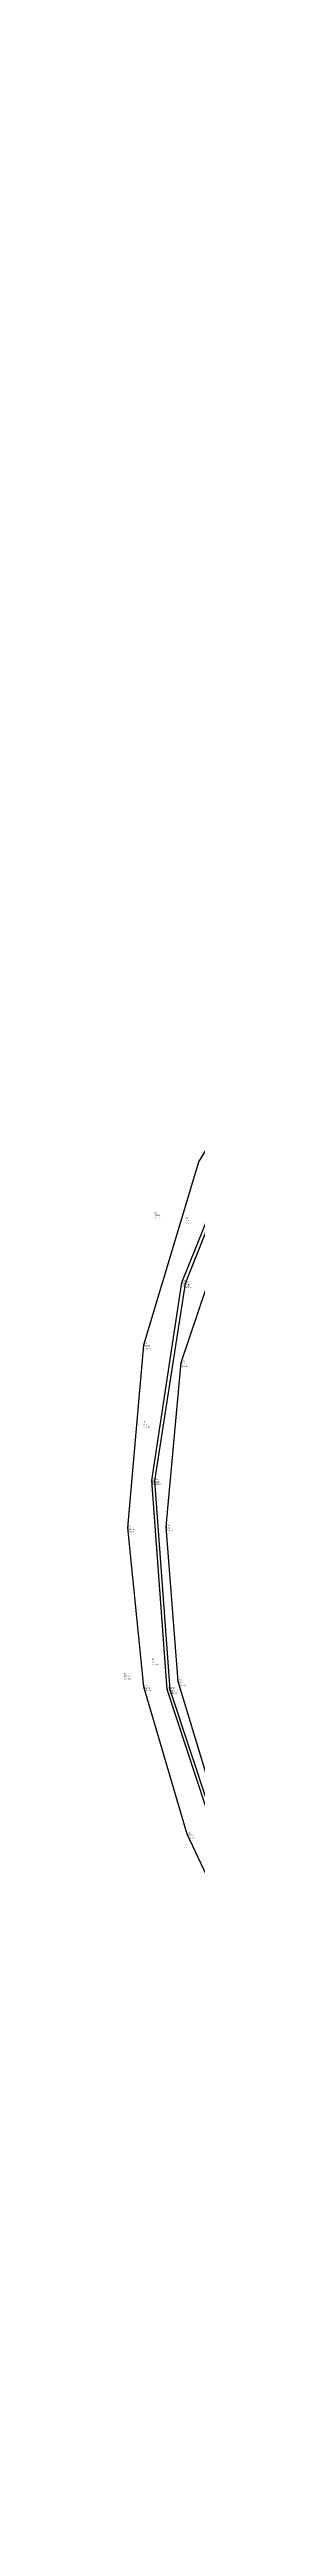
# Model space of a CAD drawing. Header units: metres. Extents: x 5050628 to 5051715, y 2427226 to 2427693.
# Drawn here: x 5050940.2 to 5050943.1, y 2427437.1 to 2427534.8 of the extents above; entities that cross this region are included whole.
import ezdxf
from ezdxf.enums import TextEntityAlignment as Align

# ---------------------------------------------------------------- set-up
doc = ezdxf.new("R2010")
doc.units = ezdxf.units.M
for name, color, linetype in [('Bordillo', 252, 'Continuous'), ('Cerca', 90, 'FENCELINE2'), ('CVL_PUNTO', 2, 'Continuous'), ('CVL_PUNTO_COR', 2, 'Continuous'), ('CVL_PUNTO_NUM', 2, 'Continuous'), ('Vía', 40, 'Continuous')]:
    doc.layers.add(name, color=color, linetype=linetype)
doc.styles.add('MONOTXT4', font='monotxt4.shx')
doc.linetypes.add('FENCELINE2', pattern='A,0.25,-0.1,[132,ltypeshp.shx,S=0.1,R=0,X=-0.1,Y=0],-0.1,1', length=1.45)

msp = doc.modelspace()

# ---------------------------------------------------------------- linework, layer by layer
at = {"layer": 'Bordillo'}
for points in [[(5050944.209, 2427463.103, 279.391), (5050941.902, 2427470.083, 279.443), (5050941.291, 2427478.329, 279.514), (5050942.491, 2427486.143, 279.527), (5050945.116, 2427492.627, 279.595)], [(5050945.208, 2427492.571, 279.598), (5050942.614, 2427486.106, 279.532), (5050941.399, 2427478.325, 279.512), (5050942.01, 2427470.091, 279.448), (5050944.313, 2427463.136, 279.385)]]:
    msp.add_polyline3d(points, dxfattribs=at)
at = {"layer": 'Cerca', "elevation": 278.059, "flags": 128}
msp.add_lwpolyline([(5050943.822, 2427413.849), (5050957.019, 2427417.11), (5050958.798, 2427420.411), (5050960.231, 2427425.451), (5050960.211, 2427428.839), (5050957.871, 2427434.561), (5050955.171, 2427439.799), (5050952.125, 2427445.483), (5050947.977, 2427453.439), (5050945.329, 2427458.805), (5050942.698, 2427464.379), (5050940.98, 2427470.196), (5050940.348, 2427476.46), (5050940.98, 2427483.689), (5050943.152, 2427490.902), (5050946.032, 2427495.589), (5050950.871, 2427501.227), (5050954.421, 2427504.704), (5050959.894, 2427509.158), (5050962.337, 2427517.881), (5050961.925, 2427526.421), (5050960.935, 2427534.803)], dxfattribs=at)
at = {"layer": 'CVL_PUNTO', "color": 4}
for p in [(5050942.491, 2427486.143, 279.527), (5050942.491, 2427486.143, 279.527), (5050942.614, 2427486.106, 279.532), (5050942.614, 2427486.106, 279.532), (5050940.98, 2427483.689, 279.259), (5050940.98, 2427483.689, 279.259), (5050942.453, 2427482.988, 279.34), (5050942.453, 2427482.988, 279.34), (5050941.291, 2427478.329, 279.514), (5050941.291, 2427478.329, 279.514), (5050941.399, 2427478.325, 279.512), (5050941.399, 2427478.325, 279.512), (5050940.348, 2427476.46, 279.106), (5050940.348, 2427476.46, 279.106), (5050941.864, 2427476.507, 279.201), (5050941.864, 2427476.507, 279.201), (5050940.98, 2427470.196, 279.165), (5050940.98, 2427470.196, 279.165), (5050941.902, 2427470.083, 279.443), (5050941.902, 2427470.083, 279.443), (5050942.01, 2427470.091, 279.448), (5050942.01, 2427470.091, 279.448), (5050942.344, 2427470.398, 279.183), (5050942.344, 2427470.398, 279.183), (5050942.698, 2427464.379, 279.119), (5050942.698, 2427464.379, 279.119)]:
    msp.add_point(p, dxfattribs=at)
at = {"layer": 'Vía'}
msp.add_polyline3d([(5050943.97, 2427465.018, 279.078), (5050942.344, 2427470.398, 279.183), (5050941.864, 2427476.507, 279.201), (5050942.453, 2427482.988, 279.34), (5050944.802, 2427489.917, 279.46)], dxfattribs=at)

# ---------------------------------------------------------------- texts
at = {"layer": 'CVL_PUNTO_COR', "color": 0, "style": 'MONOTXT4'}
for s, p in [('279.71', (5050941.396, 2427488.723, 280.176)), ('279.71', (5050942.632, 2427488.513, 280.173)), ('279.61', (5050940.968, 2427480.471, 280.079)), ('279.55', (5050941.309, 2427471.097, 280.019)), ('279.50', (5050940.19, 2427470.529, 279.97))]:
    msp.add_text(s, height=0.05, dxfattribs=at).set_placement(p, align=Align.TOP_LEFT)
at = {"layer": 'CVL_PUNTO_COR', "color": 4, "style": 'MONOTXT4'}
for s, p in [('279.06', (5050942.514, 2427486.02, 279.527)), ('279.07', (5050942.637, 2427485.983, 279.532)), ('278.79', (5050941.003, 2427483.566, 279.259)), ('278.87', (5050942.476, 2427482.865, 279.34)), ('279.05', (5050941.314, 2427478.206, 279.514)), ('279.05', (5050941.422, 2427478.202, 279.512)), ('278.64', (5050940.371, 2427476.337, 279.106)), ('278.73', (5050941.887, 2427476.384, 279.201)), ('278.70', (5050941.003, 2427470.073, 279.165)), ('278.98', (5050941.925, 2427469.96, 279.443)), ('278.98', (5050942.033, 2427469.968, 279.448)), ('278.72', (5050942.367, 2427470.275, 279.183)), ('278.65', (5050942.721, 2427464.256, 279.119))]:
    msp.add_text(s, height=0.05, dxfattribs=at).set_placement(p, align=Align.TOP_LEFT)
at = {"layer": 'CVL_PUNTO_NUM', "color": 0, "style": 'MONOTXT4'}
for s, p in [('32', (5050941.391, 2427488.864, 280.176)), ('31', (5050942.627, 2427488.654, 280.173)), ('30', (5050940.963, 2427480.612, 280.079)), ('23', (5050940.185, 2427470.67, 279.97)), ('22', (5050941.304, 2427471.238, 280.019))]:
    msp.add_text(s, height=0.05, dxfattribs=at).set_placement(p, align=Align.BOTTOM_LEFT)
for s, p in [('SERCA', (5050941.398, 2427488.821, 280.176)), ('V A', (5050942.634, 2427488.611, 280.173)), ('V A', (5050940.97, 2427480.569, 280.079)), ('V A', (5050941.311, 2427471.195, 280.019)), ('SERCA', (5050940.192, 2427470.627, 279.97))]:
    msp.add_text(s, height=0.05, dxfattribs=at).set_placement(p, align=Align.TOP_LEFT)
at = {"layer": 'CVL_PUNTO_NUM', "color": 4, "style": 'MONOTXT4'}
for s, p in [('3753', (5050942.509, 2427486.161, 279.527)), ('3754', (5050942.632, 2427486.124, 279.532)), ('737', (5050940.998, 2427483.707, 279.259)), ('736', (5050942.471, 2427483.006, 279.34)), ('3749', (5050941.309, 2427478.347, 279.514)), ('3750', (5050941.417, 2427478.343, 279.512)), ('734', (5050940.366, 2427476.478, 279.106)), ('735', (5050941.882, 2427476.525, 279.201)), ('733', (5050940.998, 2427470.214, 279.165)), ('3747', (5050941.92, 2427470.101, 279.443)), ('3748', (5050942.028, 2427470.109, 279.448)), ('732', (5050942.362, 2427470.416, 279.183)), ('730', (5050942.716, 2427464.397, 279.119))]:
    msp.add_text(s, height=0.05, dxfattribs=at).set_placement(p, align=Align.BOTTOM_LEFT)
for s, p in [('BORD', (5050942.516, 2427486.118, 279.527)), ('BORD', (5050942.639, 2427486.081, 279.532)), ('CERCA', (5050941.005, 2427483.664, 279.259)), ('VIA', (5050942.478, 2427482.963, 279.34)), ('BORD', (5050941.316, 2427478.304, 279.514)), ('BORD', (5050941.424, 2427478.3, 279.512)), ('CERCA', (5050940.373, 2427476.435, 279.106)), ('VIA', (5050941.889, 2427476.482, 279.201)), ('CERCA', (5050941.005, 2427470.171, 279.165)), ('BORD', (5050941.927, 2427470.058, 279.443)), ('BORD', (5050942.035, 2427470.066, 279.448)), ('VIA', (5050942.369, 2427470.373, 279.183)), ('CERCA', (5050942.723, 2427464.354, 279.119))]:
    msp.add_text(s, height=0.05, dxfattribs=at).set_placement(p, align=Align.TOP_LEFT)

doc.saveas('drawing.dxf')
